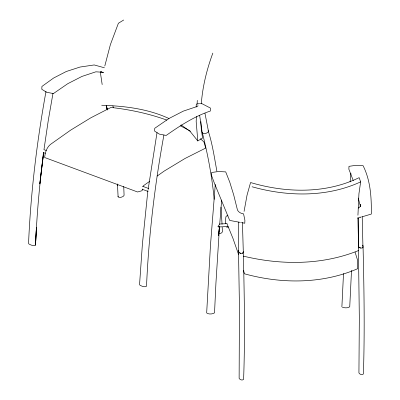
<?xml version="1.0" encoding="UTF-8"?>
<svg xmlns="http://www.w3.org/2000/svg" width="400" height="400" viewBox="0 0 400 400"><rect width="100%" height="100%" fill="white"/><g stroke="black" fill="none" stroke-linecap="round" stroke-linejoin="round"><path stroke-width="0.6" d="M362.215 216.71L362.955 247.355C361.665 248.895 359.13 247.88 358.38 246.3L358.53 218M242.43 222.47L243.29 251.475L243.12 252.79L241.61 253.51L239.59 252.91L238.5 251.455L238.715 222.105M358.415 246.38L359.33 318.295L358.93 372.91C359.755 374.41 362.035 375.275 363.405 373.98C364.77 331.35 364.07 288.585 363.035 245.93M357.895 217.74L358.605 248.035M357.935 215.27L358.935 193.76L360.64 181.875L359.15 177.65C325.51 194 285.81 192.97 250.57 182.54L247.04 195.17L244.065 211.45M358.415 246.34L358.465 244.875M341.885 306.895L343.505 273.545M196.17 107.07L196.29 104.145L199.65 103.565M360.685 205.625L360.73 204.465L360.49 205.87L359.64 207.135L358.275 208.13M358.38 246.3L358.465 244.92M196.44 116.545L196.175 121.525L197.805 140.94L202.555 138.035L201.255 128.63L200.87 121.56M197.1 104.09L197.3 100.355M351.52 270.335L349.74 306.775C347.75 308.28 344.69 307.925 342.385 307.33M219.495 226.785L215.94 282.96L214.53 312.87C212.44 314.2 208.715 314.51 206.665 312.95L210.465 245.32L215.28 184.445M227.995 226.53L218.64 226.95L217.91 226.565L219.715 224.14L221.655 200.045M201.285 103.885C202.59 86.495 206.83 69.415 212.855 53.08M350.105 181.94L350.915 173.34M219.47 226.745L218.46 235.52L219.515 226.585L218.64 226.95M43.67 152.605L39.8 183.97L43.465 152.63L45.215 153.28M43.73 152.365C39.545 183.115 36.915 214.065 35.52 245.065C33.51 246.33 30.735 244.995 28.89 243.945L28.555 243.405C30.755 192.39 36.91 141.585 46.01 91.355M197.965 105.465L197.88 106.025L197.18 106.47L183.285 111.135L169.075 118.44L154.745 128.28L154.625 131.115L159.34 134.11L166.185 135.44C179.955 125.765 194.27 116.41 210.345 111.04L210.465 108.095L201.315 103.34L200.205 103.49M157.02 132.605L148.165 189.21L148.64 188.75M142.385 188.96L142.09 190.695L137.585 191.99L44.645 157.505C45.11 152.755 46.515 147.72 50.31 144.53L70.605 130.17L90.855 117.79L110.98 107.445C130.005 109.595 148.84 113.6 166.865 120.105M163.91 135.005C154.795 184.965 148.735 235.535 146.52 286.265C144.47 287.51 141.66 286.205 139.825 285.06L139.555 284.545L142.41 244.06L147.865 190.72L147.865 191.29M53 93.24L48.3 120.25L43.965 149.67L46.305 150.54M104.79 66.025L110.385 44.625L118.395 23.255L123.71 20M142.78 186.645L143.41 185.755L149.51 181.45M238.49 250.69L238.675 250.365M243.14 252.65L242.31 253.365M362.955 247.315L362.14 247.965M157.135 176.07L164.255 171.045L185.055 158.465L205.705 148.065L203.92 141.935L200.43 138.735M219.465 224.045L227.06 223.635M360.64 181.875C326.76 197.51 287.43 196.695 252.06 186.765M219.37 233.815L221.45 232.995L222.45 231.835L222.19 227.25M358.715 250.475C322.325 265.265 281.195 265.265 243.39 256.13M357.655 218.155L360.685 217.24M361.615 216.96L371.32 214.065C371.535 197.69 370.585 180.575 363.085 165.69L355.725 165.36L348.975 166.34L348.86 169.18L353.265 180.575M227.935 215.735L226.21 216.09L225.815 217.34L225.32 222.055L225.725 223.765M226.54 227.18L228.405 227.1M101.655 105.26C124.56 105.98 148.05 108.78 169.015 118.555M101.43 72.175L95.855 71.815L81.965 76.42L67.755 83.7L53.42 93.56L46.55 92.25L41.805 89.28L41.92 86.445L53.615 78.025L66.325 71.49L80.02 67.05L94.2 64.95L104.43 67.78M240.41 222.41L229.705 220.44L214.585 183.665L211.465 175.34L211.585 172.505L218.345 171.54L225.71 171.89L229.755 182.14L233.69 194.905L237.465 210.01C238.58 212.34 241.12 213.505 243.56 213.865L244.9 220.265L244.775 223.235L241.435 222.605M240.8 253.425L239.56 252.865M100.965 71.79L103.495 72.68L100.735 71.71M360.64 248.04L359.335 247.42M142.76 186.335L148.605 188.505M142.175 189.26L148.015 191.43M180.385 125.825L188.375 129.97M360.06 216.91L360.37 217.115M188.905 130.25L190.4 131.25M181.05 124.875L190.095 131.365L197.805 140.94M208.12 130.59C212.365 143.545 214.41 157.595 216.87 171.1M118.07 196.225L118.1 196.795L118.72 197.27L120.98 197.32L123.075 196.51L124.09 195.345L123.73 186.47M362.48 245.11L363 245.85M226.965 223.75L232.935 238.34L238.555 254.44M355.055 252.04L357.39 259.62L357.665 268.705C322.125 284.1 281.405 284.02 244.47 273.8L243.395 270.275M106.23 105.675L107.31 109.905M358.29 198.035L360.465 206.785M112.89 105.91L113.32 107.675M106.335 105.275L107.38 109.96M106.335 105.54L107.25 109.775M204.945 113.18L208.515 131.55C207.24 133.15 203.94 134.74 202.255 133L199.64 115.29M100.28 71.855L102.185 84.61M214.19 199.39C212.065 176.81 207.83 154.445 202.27 132.505M220.98 207.155L222.05 224.205M117.46 183.935L118.1 196.795M243.31 251.56C244.295 294.135 245.17 336.82 243.605 379.365C242.25 380.665 239.965 379.81 239.13 378.315L239.45 306.795L238.52 251.53M36.425 227.435L35.52 245.065L36.425 227.435M117.57 185.405L117.495 184.22L117.57 185.405"/></g></svg>
